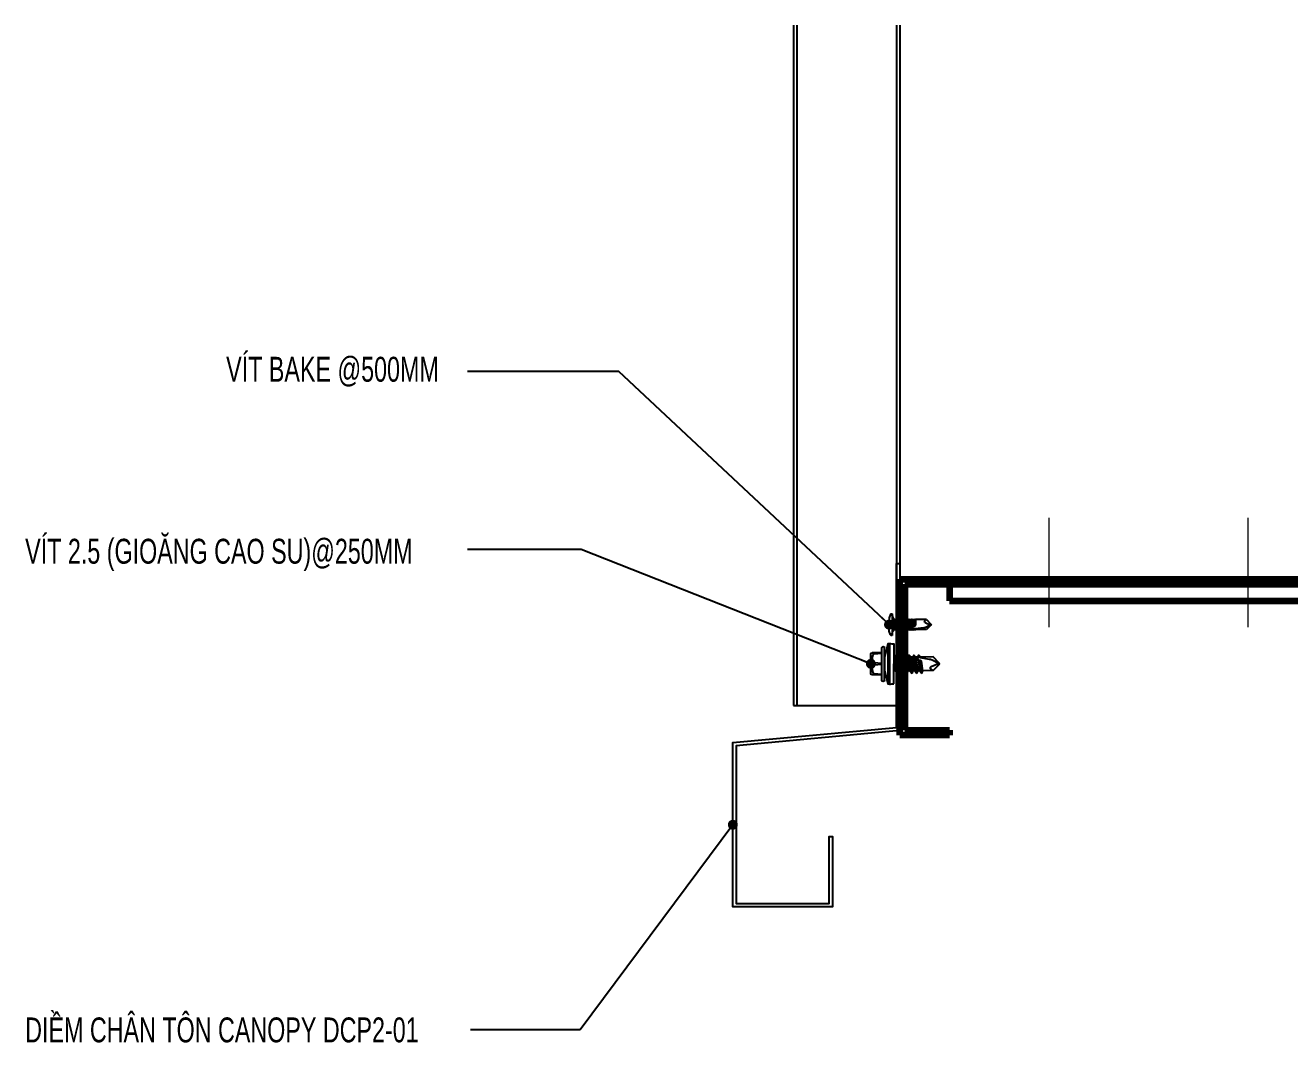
# Model space of a CAD drawing. Header units: inches. Extents: x 2 to 32666, y -5537 to 22.
# Drawn here: x 15544.1 to 15671.2, y -4446.5 to -4344.4 of the extents above; entities that cross this region are included whole.
import ezdxf

# ---------------------------------------------------------------- set-up
doc = ezdxf.new("R2010")
doc.units = ezdxf.units.IN
doc.header["$MEASUREMENT"] = 0
doc.linetypes.add('DASHED2', pattern=[0.375, 0.25, -0.125])
for name, color, linetype in [('2', 2, 'Continuous'), ('3', 3, 'Continuous'), ('DIM', 8, 'Continuous'), ('flashing', 6, 'Continuous'), ('STRUCTURE', 1, 'Continuous')]:
    doc.layers.add(name, color=color, linetype=linetype)
doc.styles.add('ST1', font='vnshx.shx', dxfattribs={"width": 0.7})
doc.styles.add('ST1H', font='vnshxh.shx', dxfattribs={"width": 0.7})
doc.dimstyles.new('15', dxfattribs={"dimtxt": 2.5, "dimasz": 1, "dimexe": 1, "dimexo": 0, "dimgap": 1, "dimtad": 1, "dimdec": 0, "dimlfac": 15, "dimzin": 0, "dimdsep": 46, "dimtxsty": 'ST1', "dimblk": 'OBLIQUE', "dimcen": 1, "dimdle": 1, "dimclrd": 8, "dimclre": 8, "dimclrt": 3, "dimadec": 0, "dimazin": 0, "dimtfac": 1, "dimtdec": 0, "dimtix": 1, "dimtmove": 1, "dimatfit": 0, "dimldrblk": 'DOT', "dimfxl": 0, "dimtolj": 1, "dimtzin": 0, "dimlwd": -1, "dimlwe": -1, "dimarcsym": 0})

# ---------------------------------------------------------------- blocks, each defined once
blk = doc.blocks.new('HFR-1')
at = {"layer": 'STRUCTURE', "color": 1, "linetype": 'Continuous'}
for p, q in [((-5.5, 0), (5.5, 0)), ((-5.24, 0.81), (-3.37, 1.5)), ((5.24, 0.81), (3.37, 1.5)), ((-2.43, -1.21), (-2.95, -1.58)), ((-2.95, -1.58), (-2.43, -1.92)), ((-2.43, -1.92), (-2.95, -2.29)), ((-2.95, -2.29), (-2.43, -2.63)), ((-2.43, -2.63), (-2.95, -3)), ((-2.95, -3), (-2.43, -3.34)), ((-2.43, -3.34), (-2.95, -3.72)), ((-2.95, -3.72), (-2.43, -4.05)), ((-2.43, -4.05), (-2.95, -4.43)), ((-2.95, -4.43), (-2.43, -4.76)), ((-2.43, -4.76), (-2.95, -5.14)), ((-2.95, -5.14), (-2.43, -5.48)), ((-2.43, -5.48), (-2.95, -5.85)), ((-2.95, -5.85), (-2.43, -6.19)), ((-2.43, -6.19), (-2.95, -6.56)), ((-2.94, -1.59), (2.9, -1.42)), ((-2.94, -2.3), (2.9, -2.13)), ((-2.94, -3.01), (2.9, -2.84)), ((-2.94, -3.72), (2.9, -3.55)), ((-2.94, -4.43), (2.9, -4.26)), ((-2.94, -5.14), (2.9, -4.98)), ((-2.94, -5.85), (2.9, -5.69)), ((2.44, -1.07), (-2.43, -1.21)), ((2.44, -1.78), (-2.43, -1.92)), ((-2.43, -1.92), (2.44, -1.78)), ((-2.43, -2.63), (2.44, -2.49)), ((2.44, -2.49), (-2.43, -2.63)), ((-2.43, -3.34), (2.44, -3.2)), ((2.44, -3.2), (-2.43, -3.34)), ((-2.43, -4.05), (2.44, -3.91)), ((2.44, -3.91), (-2.43, -4.05)), ((-2.43, -4.76), (2.44, -4.62)), ((2.44, -4.62), (-2.43, -4.76)), ((-2.43, -5.48), (2.44, -5.34)), ((2.44, -5.34), (-2.43, -5.48)), ((-2.43, -6.19), (2.44, -6.05)), ((2.44, -6.05), (-2.43, -6.19)), ((2.9, -1.42), (2.44, -1.07)), ((2.44, -1.78), (2.9, -1.42)), ((2.9, -2.13), (2.44, -1.78)), ((2.44, -2.49), (2.9, -2.13)), ((2.9, -2.84), (2.44, -2.49)), ((2.44, -3.2), (2.9, -2.84)), ((2.9, -3.55), (2.44, -3.2)), ((2.44, -3.91), (2.9, -3.55)), ((2.9, -4.26), (2.44, -3.91)), ((2.44, -4.62), (2.9, -4.26)), ((2.9, -4.98), (2.44, -4.62)), ((2.44, -5.34), (2.9, -4.98)), ((2.9, -5.69), (2.44, -5.34)), ((2.44, -6.05), (2.9, -5.69)), ((2.9, -6.4), (2.44, -6.05)), ((-2.95, -6.56), (-2.43, -6.9)), ((-2.43, -6.9), (-2.95, -7.27)), ((-2.95, -7.27), (-2.43, -7.61)), ((-2.43, -7.61), (-2.95, -7.98)), ((-2.95, -7.98), (-2.43, -8.32)), ((-2.43, -8.32), (-2.95, -8.69)), ((-2.95, -8.69), (-2.43, -9.03)), ((-2.43, -9.03), (-2.95, -9.4)), ((-2.95, -9.4), (-2.43, -9.74)), ((-2.43, -9.74), (-2.95, -10.11)), ((-2.95, -10.11), (-2.43, -10.45)), ((-2.43, -10.45), (-2.95, -10.82)), ((-2.95, -10.82), (-2.43, -11.16)), ((-2.43, -11.16), (-2.95, -11.53)), ((-2.95, -11.53), (-2.43, -11.87)), ((-2.94, -6.56), (2.9, -6.4)), ((-2.94, -7.27), (2.9, -7.11)), ((-2.94, -7.99), (2.9, -7.82)), ((-2.94, -8.7), (2.9, -8.53)), ((-2.94, -9.41), (2.9, -9.24)), ((-2.94, -10.12), (1.52, -9.99)), ((-2.94, -10.83), (1.31, -10.71)), ((-2.94, -11.54), (0.86, -11.43)), ((-2.5, -17.43), (-2.5, -11.83)), ((-2.43, -6.9), (2.44, -6.76)), ((2.44, -6.76), (-2.43, -6.9)), ((-2.43, -7.61), (2.44, -7.47)), ((2.44, -7.47), (-2.43, -7.61)), ((-2.43, -8.32), (2.44, -8.18)), ((2.44, -8.18), (-2.43, -8.32)), ((-2.43, -9.03), (2.44, -8.89)), ((2.44, -8.89), (-2.43, -9.03)), ((-2.43, -9.74), (2.44, -9.6)), ((2.44, -9.6), (-2.43, -9.74)), ((1.4, -10.34), (-2.43, -10.45)), ((-2.43, -10.45), (1.4, -10.34)), ((-2.43, -11.16), (1.15, -11.06)), ((1.15, -11.06), (-2.43, -11.16)), ((-2.43, -11.87), (0.36, -11.79)), ((1.64, -16.13), (2.28, -10.16)), ((2.17, -9.97), (2.9, -9.95)), ((2.2, -11.74), (2.44, -11.73)), ((2.22, -11.39), (2.9, -11.37)), ((2.24, -11.03), (2.44, -11.02)), ((2.44, -11.02), (2.24, -11.03)), ((2.26, -10.68), (2.9, -10.66)), ((2.44, -10.31), (2.27, -10.31)), ((2.27, -10.31), (2.44, -10.31)), ((2.44, -6.76), (2.9, -6.4)), ((2.9, -7.11), (2.44, -6.76)), ((2.44, -7.47), (2.9, -7.11)), ((2.9, -7.82), (2.44, -7.47)), ((2.44, -8.18), (2.9, -7.82)), ((2.9, -8.53), (2.44, -8.18)), ((2.44, -8.89), (2.9, -8.53)), ((2.9, -9.24), (2.44, -8.89)), ((2.44, -9.6), (2.9, -9.24)), ((2.9, -9.95), (2.44, -9.6)), ((2.44, -10.31), (2.9, -9.95)), ((2.9, -10.66), (2.44, -10.31)), ((2.44, -11.02), (2.9, -10.66)), ((2.9, -11.37), (2.44, -11.02)), ((2.44, -11.73), (2.9, -11.37)), ((2.5, -17.45), (2.5, -11.68)), ((-2.5, -17.43), (-1.99, -16.71)), ((-2.5, -17.43), (-0.19, -19.67)), ((-1.02, -16.72), (0.2, -19.68)), ((0.11, -19.44), (1.22, -17.34)), ((0.2, -19.68), (2.5, -17.45))]:
    blk.add_line(p, q, dxfattribs=at)
at = {"layer": 'STRUCTURE', "color": 1, "linetype": 'Continuous', "ltscale": 8}
for p in [(-3.37, 1.5), (3.37, 1.5)]:
    blk.add_line(p, (0, 1.5), dxfattribs=at)
at = {"layer": 'STRUCTURE', "color": 1, "linetype": 'DASHED2'}
for p in [(-1.93, 1.5), (1.93, 1.5)]:
    blk.add_line(p, (0, 0), dxfattribs=at)
at = {"layer": 'STRUCTURE', "color": 1, "linetype": 'Continuous', "ltscale": 8}
for centre, start, end in [((-4.73, 0.2), 130.41001, 194.80618), ((4.73, 0.2), 345.19382, 49.58999)]:
    blk.add_arc(centre, 0.801, start, end, dxfattribs=at)
at = {"layer": 'STRUCTURE', "color": 1, "linetype": 'Continuous'}
for centre, radius, start, end in [((-7.27, -8.97), 9.14, 58.06501, 78.8402), ((5.11, -3.81), 3.83, 84.20393, 134.36205), ((-0.51, -10.07), 1.93, 296.60409, 355.39217), ((1.85, -10.28), 0.444, 15.97616, 172.6971), ((-1.51, -17.05), 0.59, 34.23018, 144.5641), ((-0.56, -16.05), 2.2, 324.00482, 357.82685), ((0.01, -19.41), 0.331, 231.63478, 305.42875)]:
    blk.add_arc(centre, radius, start, end, dxfattribs=at)
blk = doc.blocks.new('Short_Self_drilling')
at = {"layer": 'STRUCTURE', "color": 1, "linetype": 'Continuous'}
for p, q in [((-3.43, 3.75), (-3.43, 6.75)), ((3, 7.19), (-3, 7.18)), ((3.43, 3.76), (3.42, 6.76)), ((6.43, 1.74), (-6.43, 1.73)), ((5.14, 3.76), (-5.14, 3.75)), ((-2.57, 2.9), (-5.14, 2.9)), ((2.57, 2.9), (-2.57, 2.9)), ((-2.14, 2.8), (-2.14, 2.9)), ((6.25, 0), (0, 0)), ((2.15, 2.8), (2.15, 2.9)), ((2.16, -0.5), (2.15, 0.01)), ((5.14, 2.9), (2.57, 2.9)), ((2.99, -1.17), (-2.7, -0.23)), ((2.99, -2.7), (-2.7, -1.76)), ((2.99, -4.23), (-2.7, -3.28)), ((-2.14, -1.38), (-2.14, -0.87)), ((-2.14, -2.91), (-2.14, -2.39)), ((-2.14, -4.43), (-2.14, -3.92)), ((2.16, -2.03), (2.16, -1.51)), ((2.16, -3.55), (2.16, -3.04)), ((2.99, -5.75), (-2.7, -4.81)), ((2.99, -7.28), (-2.7, -6.33)), ((-1.91, -7.99), (-2.7, -7.86)), ((-2.13, -5.96), (-2.14, -5.44)), ((-2.13, -7.49), (-2.13, -6.97)), ((2.16, -5.08), (2.16, -4.56)), ((2.16, -6.6), (2.16, -6.09)), ((2.16, -8.13), (2.16, -7.61)), ((-2.14, -12.33), (-2.14, -8.48)), ((3, -8.8), (-1.14, -8.12)), ((2.15, -12.31), (2.15, -9.14))]:
    blk.add_line(p, q, dxfattribs=at)
for points in [[(-0.13, 3.76), (-0.33, 6.23, 0.338878), (-3.14, 6.23), (-3.33, 3.75)], [(3.3, 3.76), (3.1, 6.23, 0.338878), (0.29, 6.23), (0.1, 3.76)], [(-6.43, 1.3, -0.088869), (-6.25, 0), (0, 0)], [(-0.08, -14.04), (-1.04, -12.24, -0.148657), (-1.4, -11.2), (-1.95, -7.72, -0.815006), (-1.21, -7.77, 0.150833), (-0.85, -8.68)], [(2.15, -12.31), (1.71, -11.7, 0.52242), (0.88, -11.71), (-0.17, -14.24)], [(2.15, -12.31), (0.17, -14.24, -0.333596), (-0.17, -14.24), (-2.14, -12.33)]]:
    blk.add_lwpolyline(points, format="xyb", dxfattribs=at)
blk.add_lwpolyline([(6.43, 1.31), (6.43, 1.74), (2.14, 2.81), (-2.14, 2.8), (-6.43, 1.73), (-6.43, 1.3)], close=True, dxfattribs=at)
for points in [[(2.99, -1.17), (2.16, -1.51), (-2.14, -0.85), (-2.7, -0.23), (-2.36, 0)], [(2.99, -2.7), (2.16, -3.04), (-2.14, -2.37), (-2.7, -1.76), (-2.14, -1.38), (2.16, -2.03), (2.99, -2.7)], [(2.99, -4.23), (2.16, -4.56), (-2.14, -3.9), (-2.7, -3.28), (-2.14, -2.91), (2.16, -3.55), (2.99, -4.23)], [(-1.18, 0), (2.16, -0.5), (2.99, -1.17)], [(2.99, -5.75), (2.16, -6.09), (-2.14, -5.43), (-2.7, -4.81), (-2.14, -4.43), (2.16, -5.08), (2.99, -5.75)], [(2.99, -7.28), (2.16, -7.62), (-2.14, -6.95), (-2.7, -6.33), (-2.13, -5.96), (2.16, -6.6), (2.99, -7.28)], [(-1.82, -8.53), (-2.14, -8.48), (-2.7, -7.86), (-2.13, -7.49), (-1.83, -7.53)], [(-1.26, -7.62), (2.16, -8.13), (3, -8.8)], [(3, -8.8), (2.16, -9.14), (-0.85, -8.68)]]:
    blk.add_lwpolyline(points, dxfattribs=at)
for centre, radius, start, end in [((-3, 6.75), 0.429, 90.0311, 180.0311), ((3, 6.76), 0.429, 0.0311, 90.0311), ((-4.99, 3.32), 0.455, 109.7949, 250.2674), ((5.07, 3.33), 0.435, 279.7276, 80.3347), ((9.99, 0.17), 3.74, 162.2963, 182.6103)]:
    blk.add_arc(centre, radius, start, end, dxfattribs=at)
blk = doc.blocks.new('_Dot')
at = {"color": 0, "linetype": 'ByBlock', "lineweight": -2}
blk.add_line((-0.5, 0), (-1, 0), dxfattribs=at)
at = {"color": 0, "linetype": 'ByBlock', "const_width": 0.5}
blk.add_lwpolyline([(-0.25, 0, 1), (0.25, 0, 1)], format="xyb", close=True, dxfattribs=at)
blk = doc.blocks.new('_Oblique')
at = {"color": 0, "linetype": 'ByBlock', "lineweight": -2}
blk.add_line((-0.5, -0.5), (0.5, 0.5), dxfattribs=at)

msp = doc.modelspace()

# ---------------------------------------------------------------- linework, layer by layer
at = {"layer": '2', "lineweight": 0}
for p, q in [((15646.9811, -4404.8063), (15646.9811, -4393.8063)), ((15646.9811, -4403.1396), (15646.9811, -4393.8063)), ((15646.9811, -4403.1396), (15646.9811, -4393.8063)), ((15666.9811, -4404.8063), (15666.9811, -4393.8063)), ((15666.9811, -4403.1396), (15666.9811, -4393.8063)), ((15666.9811, -4403.1396), (15666.9811, -4393.8063)), ((15646.9811, -4403.1396), (15646.9811, -4399.973)), ((15646.9811, -4403.1396), (15646.9811, -4399.973)), ((15666.9811, -4403.1396), (15666.9811, -4399.973)), ((15666.9811, -4403.1396), (15666.9811, -4399.973))]:
    msp.add_line(p, q, dxfattribs=at)
at = {"layer": '2', "lineweight": 100}
for p, q in [((15631.9811, -4415.6396), (15631.9811, -4399.973)), ((15631.9811, -4399.973), (15681.4811, -4399.973)), ((15632.4811, -4400.473), (15632.4811, -4415.1396)), ((15632.4811, -4400.473), (15681.9811, -4400.473)), ((15636.9811, -4400.473), (15636.9811, -4402.1396)), ((15636.9811, -4402.1396), (15683.6477, -4402.1396)), ((15632.4811, -4415.1396), (15636.9811, -4415.1396)), ((15636.9811, -4415.1396), (15636.9811, -4415.6396)), ((15636.9811, -4415.6396), (15631.9811, -4415.6396))]:
    msp.add_line(p, q, dxfattribs=at)
at = {"layer": '3'}
for p, q in [((15621.3144, -4344.3508), (15621.3144, -4412.6819)), ((15621.6477, -4344.3508), (15621.6477, -4412.6819)), ((15631.6477, -4344.3508), (15631.6477, -4412.6819)), ((15631.9811, -4344.3508), (15631.9811, -4412.6819)), ((15621.3144, -4412.6819), (15631.9811, -4412.6819))]:
    msp.add_line(p, q, dxfattribs=at)
at = {"layer": 'flashing', "color": 200, "true_color": 0xd918f7}
msp.add_lwpolyline([(15631.9788, -4398.392), (15631.9813, -4415.1803), (15615.5408, -4416.7037), (15615.5408, -4432.562), (15624.8741, -4432.562), (15624.8741, -4425.8398), (15625.2075, -4425.8398), (15625.2075, -4432.8954), (15615.2075, -4432.8954), (15615.2075, -4416.3947), (15631.645, -4414.8715), (15631.6446, -4398.392), (15631.9814, -4398.392)], dxfattribs=at)

# ---------------------------------------------------------------- block references
at = {"color": 8, "extrusion": (0, 0, -1), "xscale": 0.1989464958195334, "yscale": 0.1989464958195334, "zscale": -0.1989464958195334, "rotation": 270.0000000000426}
msp.add_blockref('HFR-1', (-15631.1982, -4404.5431, 0), dxfattribs=at)
at = {"color": 1, "xscale": -0.3200000000247681, "yscale": 0.3200000000247681, "zscale": 0.3200000000247681, "rotation": 90.03112754959358}
msp.add_blockref('Short_Self_drilling', (15631.3782, -4408.4832), dxfattribs=at)

# ---------------------------------------------------------------- texts
at = {"layer": '3', "style": 'ST1H', "width": 0.7}
for s, p in [('vÝt bake @500mm', (15564.3051, -4380.1475)), ('vÝt 2.5 (gio¨ng cao su)@250mm', (15544.1154, -4398.4235)), ('diÒm ch©n t«n canopy dcp2-01', (15544.1154, -4446.4996))]:
    msp.add_text(s, height=2.5, dxfattribs=at).set_placement(p)

# ---------------------------------------------------------------- leaders
at = {"layer": 'DIM'}
for points in [[(15630.9007, -4404.5431, 0), (15603.7578, -4379.1275, 0), (15588.5641, -4379.1275, 0)], [(15629.0792, -4408.4832), (15599.9804, -4397.0132), (15588.561, -4397.0132)], [(15615.2075, -4424.645), (15599.8652, -4445.2341), (15588.8581, -4445.2341)]]:
    msp.add_leader(points, dimstyle='15', override={"dimgap": 1, "dimtad": 0}, dxfattribs=at)

doc.saveas('drawing.dxf')
